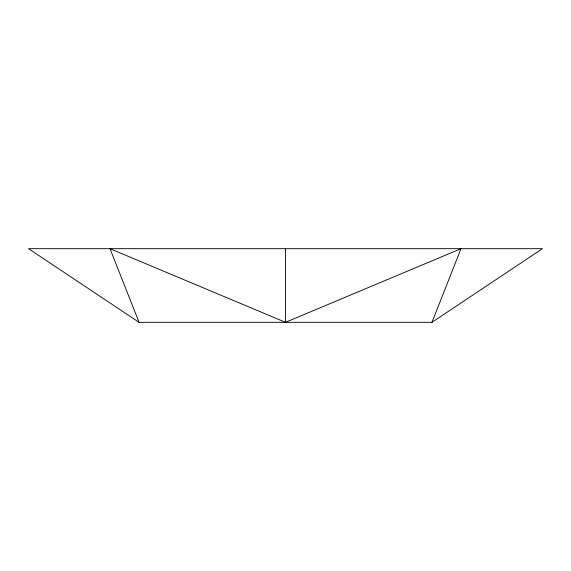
<?xml version="1.0" encoding="UTF-8"?>
<svg xmlns="http://www.w3.org/2000/svg" width="571" height="571" viewBox="0 0 571 571"><rect width="100%" height="100%" fill="white"/><g stroke="black" fill="none" stroke-linecap="round" stroke-linejoin="round"><path stroke-width="0.86" d="M431.962 322.315L460.997 248.685L285.5 322.315L110.003 248.685L139.038 322.315L431.962 322.315L542.45 248.685L28.55 248.685L139.038 322.315M285.5 248.685L285.5 322.315"/></g></svg>
